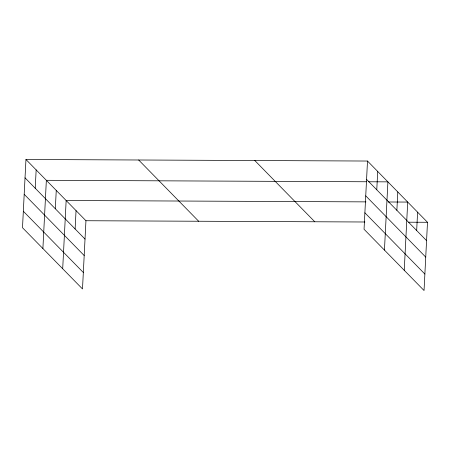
<?xml version="1.0" encoding="UTF-8"?>
<svg xmlns="http://www.w3.org/2000/svg" width="450" height="450" viewBox="0 0 450 450"><rect width="100%" height="100%" fill="white"/><g stroke="black" fill="none" stroke-linecap="round" stroke-linejoin="round"><path stroke-width="0.67" d="M25.959 159.48L22.5 227.717L82.496 288.962L85.95 220.731L25.959 159.48L367.504 161.038L427.5 222.283L424.041 290.52L364.05 229.269L367.504 161.038M35.224 188.246L36.157 169.892M42.896 248.541L46.356 180.304L366.334 181.761M55.322 208.766L56.256 190.412M62.696 268.751L66.156 200.514L365.957 201.881M75.122 228.977L76.05 210.623M376.774 189.804L377.702 171.45M384.446 250.093L387.906 181.862L368.421 181.772M396.872 210.324L397.8 191.964M404.246 270.309L407.7 202.072L388.221 201.982M416.672 230.535L417.6 212.181M85.95 220.731L364.882 221.996M408.713 222.199L427.5 222.283M366.576 179.393L426.572 240.638M365.743 195.851L425.734 257.102M364.882 212.811L424.879 274.056M254.796 160.526L314.786 221.771M138.668 159.998L198.664 221.243M25.026 177.834L85.022 239.085M24.193 194.299L84.189 255.544M23.332 211.258L83.329 272.503"/></g></svg>
